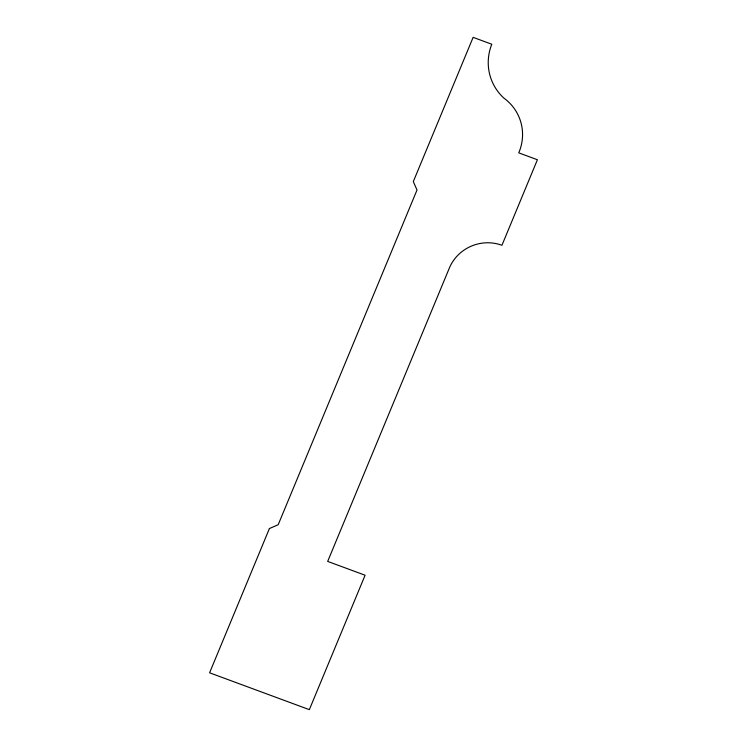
<?xml version="1.0" encoding="UTF-8"?>
<svg xmlns="http://www.w3.org/2000/svg" width="747" height="747" viewBox="0 0 747 747"><rect width="100%" height="100%" fill="white"/><g stroke="black" fill="none" stroke-linecap="round" stroke-linejoin="round"><path stroke-width="1.12" d="M269.415 528.54L209.59 672.795L309.342 709.65L365.096 575.227L327.681 561.408L449.32 268.126A40.562 38.993 -20.1 0 1 501.937 245.287L537.41 159.746L518.754 152.855A48.368 46.491 -20.1 0 0 503.749 97.988A51.842 49.834 -20.1 0 1 491.787 44.241L473.131 37.35L413.306 181.596L417.013 190.009L278.183 524.739L269.415 528.54"/></g></svg>
